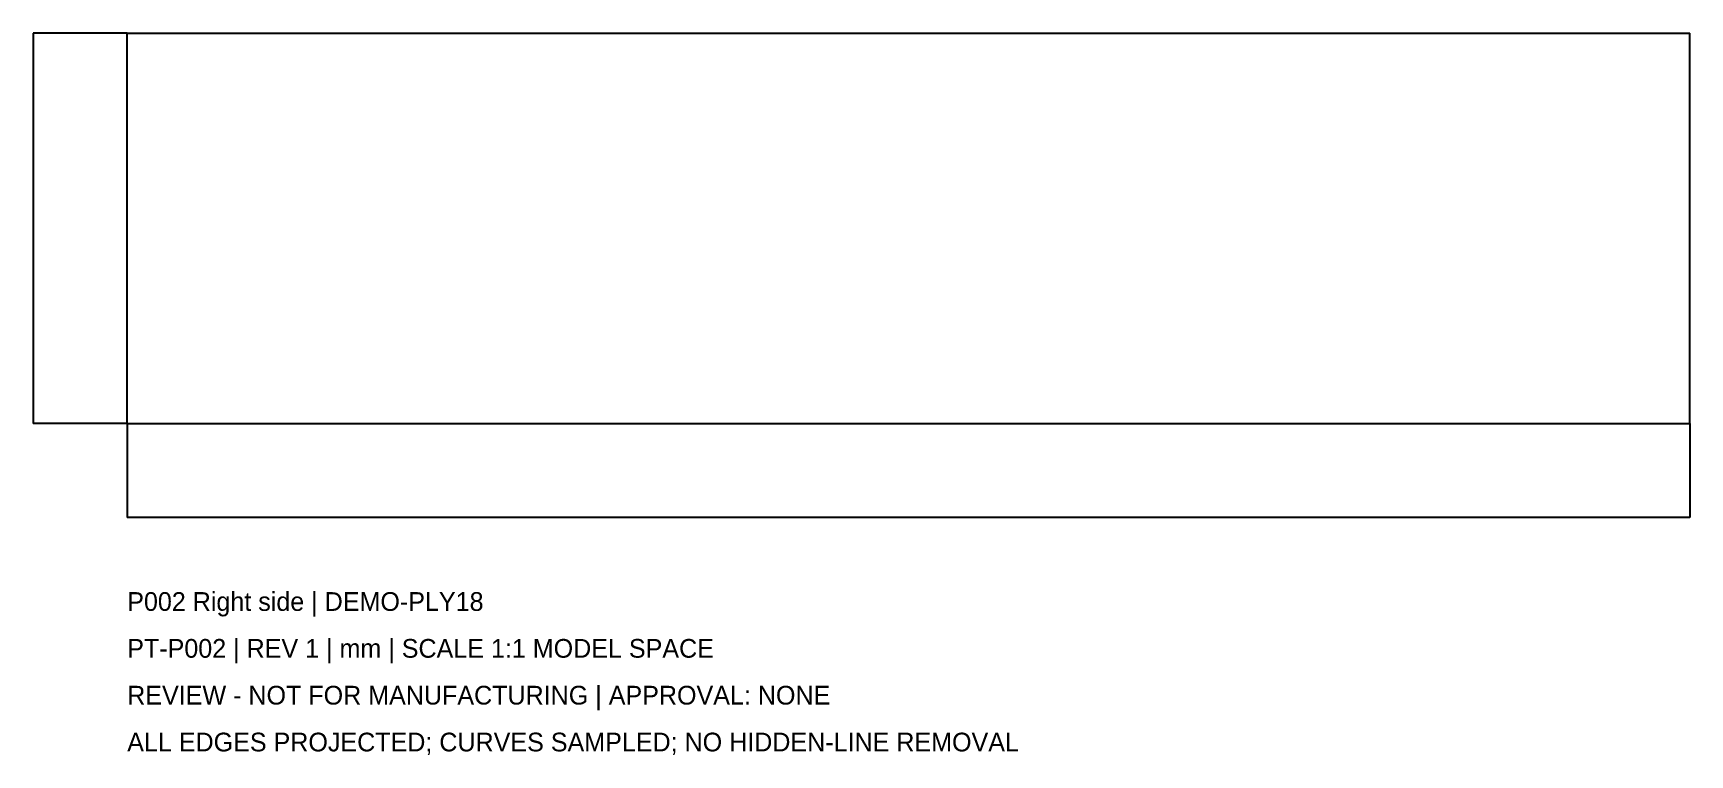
# Model space of a CAD drawing. Header units: millimetres. Extents: x -1008 to 900, y -607 to 225.
import ezdxf

# ---------------------------------------------------------------- set-up
doc = ezdxf.new("R2010")
doc.units = ezdxf.units.MM
for name, color, linetype in [('CAD', 7, 'Continuous'), ('DIMENSIONS', 2, 'Continuous'), ('NOTES', 3, 'Continuous')]:
    doc.layers.add(name, color=color, linetype=linetype)
doc.styles.add('OpenSansCondensed-Light', font='OpenSansCondensed-Light.ttf')
doc.dimstyles.new('EZDXF', dxfattribs={"dimtxt": 0.25, "dimasz": 0.175, "dimexe": 0.375, "dimexo": 0.125, "dimgap": 0.1, "dimtad": 1, "dimlfac": 100, "dimzin": 12, "dimdsep": 46, "dimtxsty": 'OpenSansCondensed-Light', "dimblk": 'ARCHTICK', "dimcen": 2.5, "dimazin": 3, "dimtfac": 0.5, "dimtmove": 2, "dimatfit": 3})

# ---------------------------------------------------------------- blocks, each defined once
blk = doc.blocks.new('_ARCHTICK')
at = {"color": 0, "linetype": 'BYBLOCK', "const_width": 0.15}
blk.add_lwpolyline([(-0.5, -0.5), (0.5, 0.5)], dxfattribs=at)

msp = doc.modelspace()

# ---------------------------------------------------------------- linework, layer by layer
at = {"layer": 'CAD'}
for points in [[(-900, -225), (-900, 225)], [(-900, 225), (-900, 225)], [(-900, -225), (-900, 225)], [(-900, 225), (900, 225)], [(-900, 225), (900, 225)], [(900, -225), (900, 225)], [(900, 225), (900, 225)], [(900, -225), (900, 225)], [(-900, -225), (-900, -225)], [(-900, -225), (900, -225)], [(-900, -225), (900, -225)], [(900, -225), (900, -225)]]:
    msp.add_lwpolyline(points, dxfattribs=at)

# ---------------------------------------------------------------- texts
at = {"layer": 'NOTES'}
for s, p in [('P002 Right side | DEMO-PLY18', (-900, -441)), ('PT-P002 | REV 1 | mm | SCALE 1:1 MODEL SPACE', (-900, -495)), ('REVIEW - NOT FOR MANUFACTURING | APPROVAL: NONE', (-900, -549)), ('ALL EDGES PROJECTED; CURVES SAMPLED; NO HIDDEN-LINE REMOVAL', (-900, -603))]:
    msp.add_text(s, height=21.6, dxfattribs=at).set_placement(p)

# ---------------------------------------------------------------- dimensions: what is measured, and where the dimension line sits
at = {"layer": 'DIMENSIONS'}
msp.add_linear_dim(base=(-1008, -225), p1=(-900, -225), p2=(-900, 225), angle=90, dimstyle='EZDXF', dxfattribs=at).render()
msp.add_linear_dim(base=(-900, -333), p1=(-900, -225), p2=(900, -225), dimstyle='EZDXF', dxfattribs=at).render()

doc.saveas('drawing.dxf')
